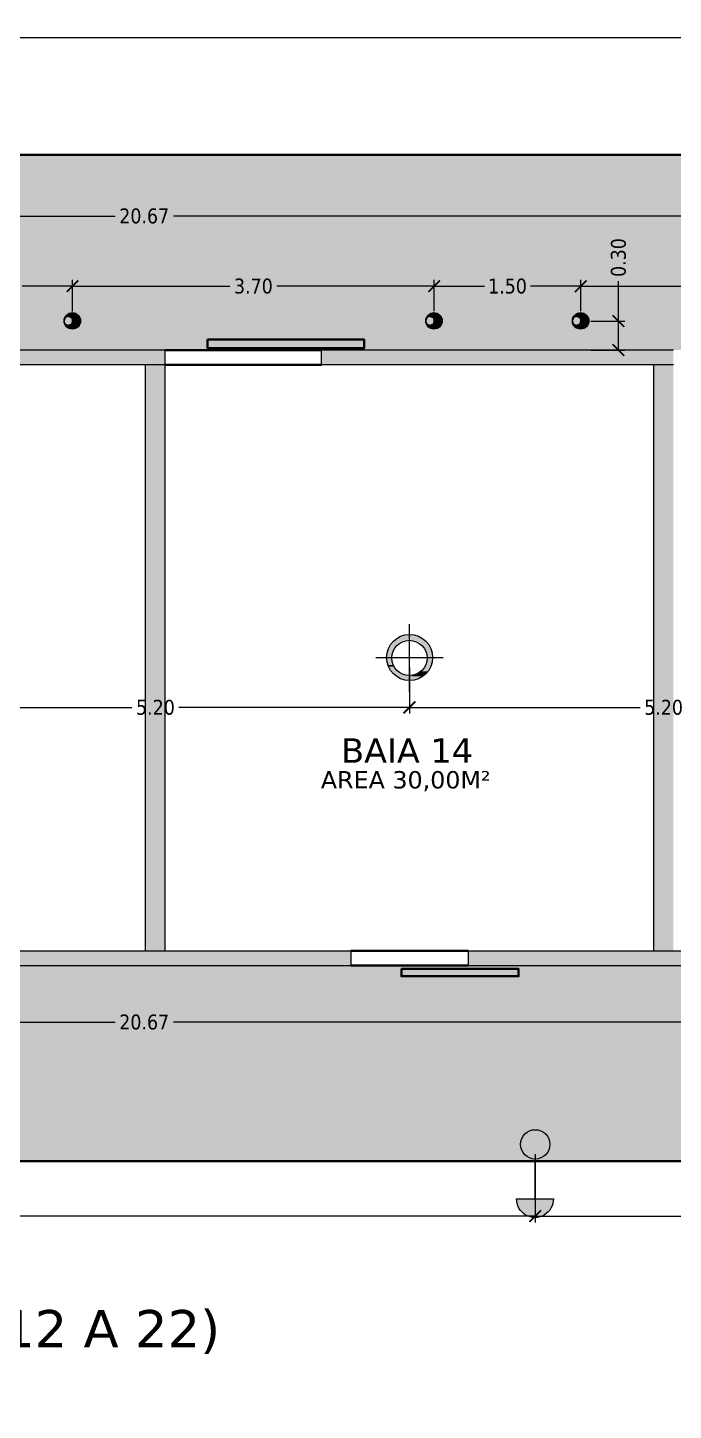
# Model space of a CAD drawing. Header units: millimetres. Extents: x 2543 to 3089, y 1295 to 1485.
# Drawn here: x 3000.41 to 3007.01, y 1409.24 to 1423.39 of the extents above; entities that cross this region are included whole.
import ezdxf

# ---------------------------------------------------------------- set-up
doc = ezdxf.new("R2010")
doc.units = ezdxf.units.MM
doc.layers.get('Defpoints').update_dxf_attribs({"lineweight": 0})
for name, color, linetype, lineweight in [('AF-Indicação coluna', 5, 'Continuous', 20), ('ARQ. Linha Grossa', 5, 'Continuous', 40), ('ARQ. Texto', 7, 'Continuous', 0)]:
    doc.layers.add(name, color=color, linetype=linetype, lineweight=lineweight)
doc.layers.add('ARQ. Hachura', color=7, linetype='Continuous', lineweight=0, true_color=0x9e9e9e)
doc.layers.add('PDF_IM- LUMINOTÉCNICO', color=7, linetype='Continuous', true_color=0xa500a5)
doc.styles.add('NICAZA', font='verdana.ttf', dxfattribs={"width": 0.85})
doc.styles.get("Standard").update_dxf_attribs({"font": 'arial.ttf'})
doc.dimstyles.new('esc-100', dxfattribs={"dimscale": 0.85, "dimtxt": 0.18, "dimasz": 0.14, "dimexe": 0.075, "dimexo": 0.12, "dimgap": 0.06, "dimtad": 0, "dimzin": 0, "dimdsep": 46, "dimtxsty": 'NICAZA', "dimblk": 'ARCHTICK', "dimcen": 0.09, "dimclrd": 7, "dimclre": 7, "dimclrt": 7, "dimadec": 1, "dimazin": 0, "dimtfac": 1, "dimtofl": 0, "dimtmove": 0, "dimatfit": 3, "dimfxl": 1, "dimtolj": 1, "dimtzin": 0, "dimarcsym": 0})

# ---------------------------------------------------------------- blocks, each defined once
blk = doc.blocks.new('_ArchTick')
at = {"color": 0, "linetype": 'ByBlock', "const_width": 0.15}
blk.add_lwpolyline([(-0.5, -0.5), (0.5, 0.5)], dxfattribs=at)
blk = doc.blocks.new('*D171')
at = {"layer": 'AF-Indicação coluna', "color": 7, "lineweight": -2, "transparency": 16777216}
for p, q in [((2991.262, 1420.19), (2991.262, 1421.524)), ((3011.935, 1420.627), (3011.935, 1421.524)), ((2991.262, 1421.46), (3001.3, 1421.46)), ((3011.935, 1421.46), (3001.897, 1421.46))]:
    blk.add_line(p, q, dxfattribs=at)
at = {"layer": 'Defpoints', "color": 0, "transparency": 16777216}
for p in [(2991.262, 1421.46), (3011.935, 1420.525), (2991.262, 1420.088)]:
    blk.add_point(p, dxfattribs=at)
at = {"layer": 'AF-Indicação coluna', "color": 7, "lineweight": -2, "transparency": 16777216, "xscale": 0.119, "yscale": 0.119, "zscale": 0.119, "rotation": 180}
blk.add_blockref('_ArchTick', (2991.262, 1421.46), dxfattribs=at)
at = {"layer": 'AF-Indicação coluna', "color": 7, "lineweight": -2, "transparency": 16777216, "xscale": 0.119, "yscale": 0.119, "zscale": 0.119}
blk.add_blockref('_ArchTick', (3011.935, 1421.46), dxfattribs=at)
at = {"layer": 'AF-Indicação coluna', "color": 7, "transparency": 16777216, "insert": (3001.598, 1421.46), "char_height": 0.153, "attachment_point": 5, "style": 'NICAZA'}
blk.add_mtext('\\A1;20.67', dxfattribs=at)
blk = doc.blocks.new('luminaria psio')
at = {"layer": 'PDF_IM- LUMINOTÉCNICO', "transparency": 33554559}
blk.add_hatch(color=256, dxfattribs=at).paths.add_polyline_path([(0.111, 0.515), (-0.102, 0.515), (-0.135, 0.499), (-0.167, 0.499), (-0.298, 0.434), (-0.429, 0.303), (-0.445, 0.27), (-0.445, 0.254), (-0.462, 0.254), (-0.462, 0.221), (-0.478, 0.205), (-0.478, 0.172), (-0.495, 0.172), (-0.495, 0.123), (-0.511, 0.106), (-0.511, 0.074), (-0.495, 0.106), (-0.478, 0.123), (-0.478, 0.156), (-0.462, 0.172), (-0.445, 0.172), (-0.445, 0.188), (-0.429, 0.205), (-0.413, 0.205), (-0.38, 0.237), (-0.364, 0.237), (-0.364, 0.254), (-0.331, 0.254), (-0.315, 0.27), (-0.184, 0.27), (-0.167, 0.254), (-0.135, 0.254), (-0.135, 0.237), (-0.118, 0.237), (-0.086, 0.221), (-0.086, 0.205), (-0.069, 0.205), (-0.02, 0.156), (-0.02, 0.139), (-0.004, 0.123), (-0.004, 0.106), (0.013, 0.074), (0.013, -0.074), (-0.004, -0.09), (-0.004, -0.123), (-0.036, -0.155), (-0.036, -0.172), (-0.069, -0.204), (-0.086, -0.204), (-0.086, -0.221), (-0.118, -0.221), (-0.135, -0.237), (-0.167, -0.253), (-0.184, -0.253), (-0.216, -0.27), (-0.282, -0.27), (-0.315, -0.253), (-0.331, -0.253), (-0.364, -0.237), (-0.38, -0.221), (-0.396, -0.221), (-0.413, -0.204), (-0.429, -0.204), (-0.445, -0.188), (-0.445, -0.172), (-0.478, -0.139), (-0.478, -0.123), (-0.495, -0.106), (-0.495, -0.09), (-0.511, -0.074), (-0.511, -0.106), (-0.495, -0.123), (-0.495, -0.155), (-0.478, -0.172), (-0.478, -0.204), (-0.462, -0.221), (-0.462, -0.237), (-0.445, -0.253), (-0.445, -0.27), (-0.429, -0.303), (-0.396, -0.319), (-0.38, -0.352), (-0.347, -0.368), (-0.331, -0.401), (-0.135, -0.499), (-0.102, -0.499), (-0.069, -0.515), (0.078, -0.515), (0.111, -0.499), (0.144, -0.499), (0.307, -0.417), (0.356, -0.368), (0.389, -0.352), (0.405, -0.319), (0.422, -0.303), (0.438, -0.27), (0.454, -0.27), (0.454, -0.237), (0.471, -0.237), (0.471, -0.204), (0.487, -0.204), (0.487, -0.155), (0.503, -0.139), (0.503, -0.09), (0.52, -0.074), (0.52, 0.074), (0.503, 0.106), (0.503, 0.156), (0.487, 0.172), (0.487, 0.205), (0.471, 0.205), (0.471, 0.237), (0.454, 0.254), (0.454, 0.27), (0.438, 0.27), (0.405, 0.335), (0.356, 0.385), (0.323, 0.401), (0.307, 0.434), (0.176, 0.499), (0.144, 0.499)])
at = {"layer": 'PDF_IM- LUMINOTÉCNICO', "lineweight": 18}
blk.add_lwpolyline([(0.013, 0.008), (0.013, 0.057), (-0.004, 0.106), (-0.02, 0.156), (-0.053, 0.188), (-0.086, 0.221), (-0.135, 0.254), (-0.184, 0.27), (-0.233, 0.27), (-0.282, 0.27), (-0.331, 0.254), (-0.38, 0.237), (-0.429, 0.205), (-0.462, 0.172), (-0.478, 0.123), (-0.511, 0.074), (-0.511, 0.025), (-0.511, -0.024), (-0.511, -0.074), (-0.478, -0.123), (-0.462, -0.155), (-0.429, -0.204), (-0.38, -0.221), (-0.331, -0.253), (-0.282, -0.27), (-0.233, -0.27), (-0.184, -0.253), (-0.135, -0.237), (-0.086, -0.221), (-0.053, -0.188), (-0.02, -0.139), (-0.004, -0.09), (0.013, -0.041)], close=True, dxfattribs=at)
at = {"layer": 'PDF_IM- LUMINOTÉCNICO', "lineweight": 0}
for points in [[(-0.511, 0.074), (-0.511, 0.074), (-0.511, 0.074)], [(-0.511, 0.074), (-0.511, 0.074), (-0.511, 0.074)], [(0.454, 0.27), (-0.233, 0.27), (0.454, 0.27)], [(0.454, 0.27), (-0.216, 0.27), (0.454, 0.27)], [(0.454, 0.254), (-0.167, 0.254), (0.454, 0.254)], [(0.471, 0.237), (-0.135, 0.237), (0.471, 0.237)], [(-0.511, -0.024), (-0.511, -0.024), (-0.511, -0.024)], [(-0.511, -0.024), (-0.511, -0.024), (-0.511, -0.024)], [(-0.511, -0.074), (-0.511, -0.074), (-0.511, -0.074)], [(-0.511, -0.074), (-0.511, -0.074), (-0.511, -0.074)], [(-0.495, -0.09), (-0.511, -0.074), (-0.495, -0.09)], [(0.454, -0.27), (-0.216, -0.27), (0.454, -0.27)], [(0.454, -0.253), (-0.167, -0.253), (0.454, -0.253)], [(0.471, -0.221), (-0.086, -0.221), (0.471, -0.221)], [(0.52, -0.024), (0.013, -0.024), (0.52, -0.024)]]:
    blk.add_lwpolyline(points, dxfattribs=at)
at = {"layer": 'PDF_IM- LUMINOTÉCNICO', "lineweight": 18}
blk.add_circle((0, 0), 0.52, dxfattribs=at)
blk = doc.blocks.new('*D167')
at = {"color": 7, "lineweight": -2, "transparency": 16777216}
for p, q in [((2999.365, 1420.486), (2999.365, 1420.806)), ((3000.865, 1420.482), (3000.865, 1420.806)), ((2999.365, 1420.742), (2999.879, 1420.742)), ((3000.865, 1420.742), (3000.351, 1420.742))]:
    blk.add_line(p, q, dxfattribs=at)
at = {"layer": 'Defpoints', "color": 0, "transparency": 16777216}
for p in [(3000.865, 1420.742), (2999.365, 1420.384), (3000.865, 1420.38)]:
    blk.add_point(p, dxfattribs=at)
at = {"color": 7, "lineweight": -2, "transparency": 16777216, "xscale": 0.119, "yscale": 0.119, "zscale": 0.119, "rotation": 180}
blk.add_blockref('_ArchTick', (2999.365, 1420.742), dxfattribs=at)
at = {"color": 7, "lineweight": -2, "transparency": 16777216, "xscale": 0.119, "yscale": 0.119, "zscale": 0.119}
blk.add_blockref('_ArchTick', (3000.865, 1420.742), dxfattribs=at)
at = {"color": 7, "transparency": 16777216, "insert": (3000.115, 1420.742), "char_height": 0.153, "attachment_point": 5, "style": 'NICAZA'}
blk.add_mtext('\\A1;1.50', dxfattribs=at)
blk = doc.blocks.new('*D168')
at = {"color": 7, "lineweight": -2, "transparency": 16777216}
for p, q in [((3000.865, 1420.49), (3000.865, 1420.806)), ((3004.565, 1420.485), (3004.565, 1420.806)), ((3000.865, 1420.742), (3002.474, 1420.742)), ((3004.565, 1420.742), (3002.956, 1420.742))]:
    blk.add_line(p, q, dxfattribs=at)
at = {"layer": 'Defpoints', "color": 0, "transparency": 16777216}
for p in [(3004.565, 1420.742), (3000.865, 1420.388), (3004.565, 1420.383)]:
    blk.add_point(p, dxfattribs=at)
at = {"color": 7, "lineweight": -2, "transparency": 16777216, "xscale": 0.119, "yscale": 0.119, "zscale": 0.119, "rotation": 180}
blk.add_blockref('_ArchTick', (3000.865, 1420.742), dxfattribs=at)
at = {"color": 7, "lineweight": -2, "transparency": 16777216, "xscale": 0.119, "yscale": 0.119, "zscale": 0.119}
blk.add_blockref('_ArchTick', (3004.565, 1420.742), dxfattribs=at)
at = {"color": 7, "transparency": 16777216, "insert": (3002.715, 1420.742), "char_height": 0.153, "attachment_point": 5, "style": 'NICAZA'}
blk.add_mtext('\\A1;3.70', dxfattribs=at)
blk = doc.blocks.new('*D148')
at = {"color": 7, "lineweight": -2, "transparency": 16777216}
for p, q in [((3004.565, 1420.494), (3004.565, 1420.806)), ((3006.065, 1420.49), (3006.065, 1420.806)), ((3004.565, 1420.742), (3005.079, 1420.742)), ((3006.065, 1420.742), (3005.551, 1420.742))]:
    blk.add_line(p, q, dxfattribs=at)
at = {"layer": 'Defpoints', "color": 0, "transparency": 16777216}
for p in [(3006.065, 1420.742), (3004.565, 1420.392), (3006.065, 1420.388)]:
    blk.add_point(p, dxfattribs=at)
at = {"color": 7, "lineweight": -2, "transparency": 16777216, "xscale": 0.119, "yscale": 0.119, "zscale": 0.119, "rotation": 180}
blk.add_blockref('_ArchTick', (3004.565, 1420.742), dxfattribs=at)
at = {"color": 7, "lineweight": -2, "transparency": 16777216, "xscale": 0.119, "yscale": 0.119, "zscale": 0.119}
blk.add_blockref('_ArchTick', (3006.065, 1420.742), dxfattribs=at)
at = {"color": 7, "transparency": 16777216, "insert": (3005.315, 1420.742), "char_height": 0.153, "attachment_point": 5, "style": 'NICAZA'}
blk.add_mtext('\\A1;1.50', dxfattribs=at)
blk = doc.blocks.new('*D149')
at = {"color": 7, "lineweight": -2, "transparency": 16777216}
for p, q in [((3006.065, 1420.486), (3006.065, 1420.806)), ((3009.763, 1420.489), (3009.763, 1420.806)), ((3006.065, 1420.742), (3007.673, 1420.742)), ((3009.763, 1420.742), (3008.155, 1420.742))]:
    blk.add_line(p, q, dxfattribs=at)
at = {"layer": 'Defpoints', "color": 0, "transparency": 16777216}
for p in [(3009.763, 1420.742), (3006.065, 1420.384), (3009.763, 1420.387)]:
    blk.add_point(p, dxfattribs=at)
at = {"color": 7, "lineweight": -2, "transparency": 16777216, "xscale": 0.119, "yscale": 0.119, "zscale": 0.119, "rotation": 180}
blk.add_blockref('_ArchTick', (3006.065, 1420.742), dxfattribs=at)
at = {"color": 7, "lineweight": -2, "transparency": 16777216, "xscale": 0.119, "yscale": 0.119, "zscale": 0.119}
blk.add_blockref('_ArchTick', (3009.763, 1420.742), dxfattribs=at)
at = {"color": 7, "transparency": 16777216, "insert": (3007.914, 1420.742), "char_height": 0.153, "attachment_point": 5, "style": 'NICAZA'}
blk.add_mtext('\\A1;3.70', dxfattribs=at)
blk = doc.blocks.new('*D139')
at = {"color": 7, "lineweight": -2, "transparency": 16777216}
for p, q in [((3006.45, 1420.384), (3006.45, 1420.793)), ((3006.167, 1420.384), (3006.514, 1420.384)), ((3006.45, 1420.088), (3006.45, 1420.384)), ((3006.166, 1420.088), (3006.514, 1420.088))]:
    blk.add_line(p, q, dxfattribs=at)
at = {"layer": 'Defpoints', "color": 0, "transparency": 16777216}
for p in [(3006.065, 1420.384), (3006.064, 1420.088), (3006.45, 1420.088)]:
    blk.add_point(p, dxfattribs=at)
at = {"color": 7, "lineweight": -2, "transparency": 16777216, "xscale": 0.119, "yscale": 0.119, "zscale": 0.119}
for p, rotation in [((3006.45, 1420.384), 90), ((3006.45, 1420.088), 270)]:
    blk.add_blockref('_ArchTick', p, dxfattribs=dict(at, rotation=rotation))
at = {"color": 7, "transparency": 16777216, "insert": (3006.45, 1421.035), "char_height": 0.153, "attachment_point": 5, "rotation": 90, "style": 'NICAZA'}
blk.add_mtext('\\A1;0.30', dxfattribs=at)
blk = doc.blocks.new('*D143')
at = {"layer": 'AF-Indicação coluna', "color": 7, "lineweight": -2, "transparency": 16777216}
for p, q in [((2991.262, 1413.686), (2991.262, 1413.146)), ((2991.262, 1413.21), (3001.3, 1413.21)), ((3011.935, 1413.21), (3001.897, 1413.21)), ((3011.935, 1413.249), (3011.935, 1413.146))]:
    blk.add_line(p, q, dxfattribs=at)
at = {"layer": 'Defpoints', "color": 0, "transparency": 16777216}
for p in [(2991.262, 1413.788), (3011.935, 1413.351), (2991.262, 1413.21)]:
    blk.add_point(p, dxfattribs=at)
at = {"layer": 'AF-Indicação coluna', "color": 7, "lineweight": -2, "transparency": 16777216, "xscale": 0.119, "yscale": 0.119, "zscale": 0.119, "rotation": 180}
blk.add_blockref('_ArchTick', (2991.262, 1413.21), dxfattribs=at)
at = {"layer": 'AF-Indicação coluna', "color": 7, "lineweight": -2, "transparency": 16777216, "xscale": 0.119, "yscale": 0.119, "zscale": 0.119}
blk.add_blockref('_ArchTick', (3011.935, 1413.21), dxfattribs=at)
at = {"layer": 'AF-Indicação coluna', "color": 7, "transparency": 16777216, "insert": (3001.598, 1413.21), "char_height": 0.153, "attachment_point": 5, "style": 'NICAZA'}
blk.add_mtext('\\A1;20.67', dxfattribs=at)
blk = doc.blocks.new('*D130')
at = {"color": 7, "lineweight": -2, "transparency": 16777216}
for p, q in [((2991.262, 1422.19), (2991.262, 1423.351)), ((3048.612, 1422.19), (3048.612, 1423.351)), ((2991.262, 1423.288), (3019.64, 1423.288)), ((3048.612, 1423.288), (3020.233, 1423.288))]:
    blk.add_line(p, q, dxfattribs=at)
at = {"layer": 'Defpoints', "color": 0, "transparency": 16777216}
for p in [(3048.612, 1423.288), (2991.262, 1422.088), (3048.612, 1422.088)]:
    blk.add_point(p, dxfattribs=at)
at = {"color": 7, "lineweight": -2, "transparency": 16777216, "xscale": 0.119, "yscale": 0.119, "zscale": 0.119, "rotation": 180}
blk.add_blockref('_ArchTick', (2991.262, 1423.288), dxfattribs=at)
at = {"color": 7, "lineweight": -2, "transparency": 16777216, "xscale": 0.119, "yscale": 0.119, "zscale": 0.119}
blk.add_blockref('_ArchTick', (3048.612, 1423.288), dxfattribs=at)
at = {"color": 7, "transparency": 16777216, "insert": (3019.937, 1423.288), "char_height": 0.153, "attachment_point": 5, "style": 'NICAZA'}
blk.add_mtext('\\A1;57.35', dxfattribs=at)
blk = doc.blocks.new('PONTOLUZTETO')
at = {"layer": 'PDF_IM- LUMINOTÉCNICO', "transparency": 33554559}
h = blk.add_hatch(color=256, dxfattribs=at)
h.paths.add_polyline_path([(0.262, -0.393), (0.278, -0.36), (0.294, -0.36), (0.294, -0.344), (0.311, -0.344), (0.393, -0.262), (0.393, -0.245), (0.409, -0.229), (0.409, -0.213), (0.425, -0.196), (0.442, -0.164), (0.442, -0.131), (0.458, -0.131), (0.458, -0.049), (0.474, -0.033), (0.474, 0.033), (0.458, 0.065), (0.458, 0.131), (0.442, 0.147), (0.442, 0.18), (0.425, 0.196), (0.409, 0.229), (0.409, 0.245), (0.376, 0.278), (0.376, 0.294), (0.344, 0.327), (0.327, 0.327), (0.327, 0.344), (0.311, 0.36), (0.294, 0.36), (0.294, 0.376), (0.278, 0.376), (0.262, 0.393), (0.131, 0.458), (0.098, 0.458), (0.065, 0.474), (-0.065, 0.474), (-0.098, 0.458), (-0.131, 0.458), (-0.229, 0.409), (-0.245, 0.393), (-0.278, 0.376), (-0.294, 0.376), (-0.294, 0.36), (-0.311, 0.36), (-0.311, 0.344), (-0.327, 0.344), (-0.327, 0.327), (-0.344, 0.327), (-0.344, 0.311), (-0.36, 0.311), (-0.376, 0.294), (-0.376, 0.262), (-0.393, 0.262), (-0.393, 0.245), (-0.409, 0.229), (-0.425, 0.196), (-0.425, 0.18), (-0.442, 0.164), (-0.442, 0.115), (-0.458, 0.098), (-0.458, -0.098), (-0.442, -0.115), (-0.442, -0.164), (-0.425, -0.164), (-0.425, -0.196), (-0.393, -0.229), (-0.393, -0.245), (-0.376, -0.262), (-0.376, -0.278), (-0.36, -0.294), (-0.344, -0.294), (-0.344, -0.311), (-0.327, -0.327), (-0.311, -0.327), (-0.311, -0.344), (-0.294, -0.344), (-0.294, -0.36), (-0.278, -0.36), (-0.229, -0.409), (-0.196, -0.425), (-0.164, -0.425), (-0.098, -0.458), (0.098, -0.458), (0.164, -0.425), (0.196, -0.425)])
h.paths.add_polyline_path([(-0.049, -0.36), (-0.065, -0.344), (-0.098, -0.344), (-0.131, -0.327), (-0.147, -0.327), (-0.18, -0.311), (-0.196, -0.294), (-0.213, -0.294), (-0.278, -0.229), (-0.278, -0.213), (-0.294, -0.213), (-0.311, -0.196), (-0.327, -0.164), (-0.327, -0.131), (-0.344, -0.131), (-0.344, -0.082), (-0.36, -0.065), (-0.36, 0.065), (-0.344, 0.098), (-0.344, 0.131), (-0.327, 0.147), (-0.327, 0.18), (-0.311, 0.196), (-0.294, 0.229), (-0.278, 0.229), (-0.278, 0.245), (-0.262, 0.262), (-0.245, 0.262), (-0.229, 0.278), (-0.229, 0.294), (-0.213, 0.311), (-0.196, 0.311), (-0.18, 0.327), (-0.147, 0.327), (-0.147, 0.344), (-0.131, 0.344), (-0.098, 0.36), (-0.049, 0.36), (-0.016, 0.376), (0.016, 0.376), (0.049, 0.36), (0.098, 0.36), (0.131, 0.344), (0.164, 0.344), (0.164, 0.327), (0.18, 0.327), (0.196, 0.311), (0.213, 0.311), (0.229, 0.294), (0.229, 0.278), (0.262, 0.262), (0.294, 0.229), (0.311, 0.196), (0.327, 0.18), (0.327, 0.164), (0.344, 0.147), (0.344, 0.115), (0.36, 0.098), (0.36, -0.098), (0.344, -0.115), (0.344, -0.131), (0.311, -0.196), (0.262, -0.245), (0.262, -0.262), (0.229, -0.278), (0.213, -0.294), (0.196, -0.294), (0.164, -0.327), (0.131, -0.327), (0.098, -0.344), (0.082, -0.344), (0.049, -0.36)], flags=0)
at = {"layer": 'PDF_IM- LUMINOTÉCNICO', "lineweight": 18}
for points in [[(0, -0.687), (0, 0.687)], [(0.687, 0), (-0.687, 0)]]:
    blk.add_lwpolyline(points, dxfattribs=at)
at = {"layer": 'PDF_IM- LUMINOTÉCNICO', "lineweight": 0}
for points in [[(-0.327, -0.164), (-0.442, -0.164), (-0.327, -0.164)], [(0.294, -0.36), (0.049, -0.36), (0.294, -0.36)], [(0.327, -0.327), (0.164, -0.327), (0.327, -0.327)], [(0.36, -0.294), (0.213, -0.294), (0.36, -0.294)]]:
    blk.add_lwpolyline(points, dxfattribs=at)
at = {"layer": 'PDF_IM- LUMINOTÉCNICO', "lineweight": 18}
for centre, radius in [((0.003, 0.008), 0.471), ((-0.001, -0.002), 0.361)]:
    blk.add_circle(centre, radius, dxfattribs=at)
blk = doc.blocks.new('*D128')
at = {"color": 7, "lineweight": -2, "transparency": 16777216}
for p, q in [((2999.113, 1416.84), (2999.113, 1416.367)), ((3004.313, 1416.84), (3004.313, 1416.367)), ((2999.113, 1416.431), (3001.473, 1416.431)), ((3004.313, 1416.431), (3001.953, 1416.431))]:
    blk.add_line(p, q, dxfattribs=at)
at = {"layer": 'Defpoints', "color": 0, "transparency": 16777216}
for p in [(2999.113, 1416.942), (3004.313, 1416.942), (3004.313, 1416.431)]:
    blk.add_point(p, dxfattribs=at)
at = {"color": 7, "lineweight": -2, "transparency": 16777216, "xscale": 0.119, "yscale": 0.119, "zscale": 0.119, "rotation": 180}
blk.add_blockref('_ArchTick', (2999.113, 1416.431), dxfattribs=at)
at = {"color": 7, "lineweight": -2, "transparency": 16777216, "xscale": 0.119, "yscale": 0.119, "zscale": 0.119}
blk.add_blockref('_ArchTick', (3004.313, 1416.431), dxfattribs=at)
at = {"color": 7, "transparency": 16777216, "insert": (3001.713, 1416.431), "char_height": 0.153, "attachment_point": 5, "style": 'NICAZA'}
blk.add_mtext('\\A1;5.20', dxfattribs=at)
blk = doc.blocks.new('*D129')
at = {"color": 7, "lineweight": -2, "transparency": 16777216}
for p, q in [((3004.311, 1416.835), (3004.311, 1416.367)), ((3009.513, 1416.84), (3009.513, 1416.367)), ((3004.311, 1416.431), (3006.672, 1416.431)), ((3009.513, 1416.431), (3007.152, 1416.431))]:
    blk.add_line(p, q, dxfattribs=at)
at = {"layer": 'Defpoints', "color": 0, "transparency": 16777216}
for p in [(3004.311, 1416.937), (3009.513, 1416.942), (3009.513, 1416.431)]:
    blk.add_point(p, dxfattribs=at)
at = {"color": 7, "lineweight": -2, "transparency": 16777216, "xscale": 0.119, "yscale": 0.119, "zscale": 0.119, "rotation": 180}
blk.add_blockref('_ArchTick', (3004.311, 1416.431), dxfattribs=at)
at = {"color": 7, "lineweight": -2, "transparency": 16777216, "xscale": 0.119, "yscale": 0.119, "zscale": 0.119}
blk.add_blockref('_ArchTick', (3009.513, 1416.431), dxfattribs=at)
at = {"color": 7, "transparency": 16777216, "insert": (3006.912, 1416.431), "char_height": 0.153, "attachment_point": 5, "style": 'NICAZA'}
blk.add_mtext('\\A1;5.20', dxfattribs=at)
blk = doc.blocks.new('*D253')
at = {"color": 7, "lineweight": -2, "transparency": 16777216}
for p, q in [((2991.416, 1411.857), (2991.416, 1411.16)), ((3005.599, 1411.857), (3005.599, 1411.16)), ((2991.416, 1411.224), (2998.214, 1411.224)), ((3005.599, 1411.224), (2998.801, 1411.224))]:
    blk.add_line(p, q, dxfattribs=at)
at = {"layer": 'Defpoints', "color": 0, "transparency": 16777216}
for p in [(2991.416, 1411.959), (3005.599, 1411.959), (3005.599, 1411.224)]:
    blk.add_point(p, dxfattribs=at)
at = {"color": 7, "lineweight": -2, "transparency": 16777216, "xscale": 0.119, "yscale": 0.119, "zscale": 0.119, "rotation": 180}
blk.add_blockref('_ArchTick', (2991.416, 1411.224), dxfattribs=at)
at = {"color": 7, "lineweight": -2, "transparency": 16777216, "xscale": 0.119, "yscale": 0.119, "zscale": 0.119}
blk.add_blockref('_ArchTick', (3005.599, 1411.224), dxfattribs=at)
at = {"color": 7, "transparency": 16777216, "insert": (2998.508, 1411.224), "char_height": 0.153, "attachment_point": 5, "style": 'NICAZA'}
blk.add_mtext('\\A1;14.18', dxfattribs=at)
blk = doc.blocks.new('*D254')
at = {"color": 7, "lineweight": -2, "transparency": 16777216}
for p, q in [((3005.599, 1411.857), (3005.599, 1411.16)), ((3019.937, 1411.857), (3019.937, 1411.16)), ((3005.599, 1411.224), (3012.473, 1411.224)), ((3019.937, 1411.224), (3013.062, 1411.224))]:
    blk.add_line(p, q, dxfattribs=at)
at = {"layer": 'Defpoints', "color": 0, "transparency": 16777216}
for p in [(3005.599, 1411.959), (3019.937, 1411.959), (3019.937, 1411.224)]:
    blk.add_point(p, dxfattribs=at)
at = {"color": 7, "lineweight": -2, "transparency": 16777216, "xscale": 0.119, "yscale": 0.119, "zscale": 0.119, "rotation": 180}
blk.add_blockref('_ArchTick', (3005.599, 1411.224), dxfattribs=at)
at = {"color": 7, "lineweight": -2, "transparency": 16777216, "xscale": 0.119, "yscale": 0.119, "zscale": 0.119}
blk.add_blockref('_ArchTick', (3019.937, 1411.224), dxfattribs=at)
at = {"color": 7, "transparency": 16777216, "insert": (3012.768, 1411.224), "char_height": 0.153, "attachment_point": 5, "style": 'NICAZA'}
blk.add_mtext('\\A1;14.34', dxfattribs=at)
blk = doc.blocks.new('arandela')
at = {"layer": 'PDF_IM- LUMINOTÉCNICO', "transparency": 33554559}
blk.add_hatch(color=256, dxfattribs=at).paths.add_polyline_path([(1.211, 0.507), (1.096, 0.507), (1.096, -0.524), (1.178, -0.524), (1.211, -0.507), (1.243, -0.507), (1.407, -0.425), (1.456, -0.376), (1.489, -0.36), (1.505, -0.327), (1.521, -0.311), (1.538, -0.278), (1.571, -0.245), (1.571, -0.213), (1.603, -0.147), (1.603, -0.115), (1.62, -0.082), (1.62, 0.065), (1.603, 0.098), (1.603, 0.131), (1.571, 0.196), (1.571, 0.229), (1.538, 0.262), (1.505, 0.327), (1.456, 0.376), (1.423, 0.393), (1.407, 0.425), (1.276, 0.491), (1.243, 0.491)])
at = {"layer": 'PDF_IM- LUMINOTÉCNICO', "lineweight": 18}
blk.add_lwpolyline([(1.096, -0.524), (1.096, 0.507, -1.019027)], format="xyb", close=True, dxfattribs=at)
blk.add_lwpolyline([(1.096, 0), (0, 0)], dxfattribs=at)

msp = doc.modelspace()

# ---------------------------------------------------------------- hatches: boundary and pattern name
at = {"layer": 'ARQ. Hachura', "transparency": 33554587}
h = msp.add_hatch(color=9, dxfattribs=at)
h.dxf.hatch_style = 1
h.paths.add_polyline_path([(3048.612, 1422.088), (2991.262, 1422.088), (2991.262, 1420.088), (3048.612, 1420.088)])
at = {"layer": 'ARQ. Hachura', "true_color": 0x636466, "transparency": 33554630}
h = msp.add_hatch(color=251, dxfattribs=at)
h.dxf.hatch_style = 1
h.paths.add_polyline_path([(2996.612, 1420.088), (2993.012, 1420.088), (2993.012, 1419.938), (2996.612, 1419.938)])
h.paths.add_polyline_path([(2991.412, 1419.938), (2991.412, 1420.088), (2991.262, 1420.088), (2991.268, 1414.055, -1), (2991.4, 1414.055)], flags=17)
h.paths.add_polyline_path([(3001.812, 1420.088), (2998.212, 1420.088), (2998.212, 1419.938), (3001.812, 1419.938)])
h.paths.add_polyline_path([(2991.4, 1414.055), (2991.412, 1419.938), (2991.412, 1413.788), (2991.262, 1413.788), (2991.262, 1420.088), (2991.268, 1414.055, -1.001048)])
h.paths.add_polyline_path([(3007.012, 1420.088), (3003.412, 1420.088), (3003.412, 1419.938), (3007.012, 1419.938)])
h.paths.add_polyline_path([(3012.212, 1420.088), (3008.612, 1420.088), (3008.612, 1419.938), (3012.212, 1419.938)])
h.paths.add_polyline_path([(3017.412, 1420.088), (3013.812, 1420.088), (3013.812, 1419.938), (3017.412, 1419.938)])
h.paths.add_polyline_path([(3022.612, 1420.088), (3019.012, 1420.088), (3019.012, 1419.938), (3022.612, 1419.938)])
h.paths.add_polyline_path([(3027.812, 1420.088), (3024.212, 1420.088), (3024.212, 1419.938), (3027.812, 1419.938)])
h.paths.add_polyline_path([(3033.012, 1420.088), (3029.412, 1420.088), (3029.412, 1419.938), (3033.012, 1419.938)])
h.paths.add_polyline_path([(3038.212, 1420.088), (3034.612, 1420.088), (3034.612, 1419.938), (3038.212, 1419.938)])
h.paths.add_polyline_path([(3043.412, 1420.088), (3039.812, 1420.088), (3039.812, 1419.938), (3043.412, 1419.938)])
h.paths.add_polyline_path([(3048.612, 1420.088), (3045.012, 1420.088), (3045.012, 1419.938), (3048.612, 1419.938)])
at = {"layer": 'ARQ. Hachura', "true_color": 0x636466, "transparency": 33554521}
h = msp.add_hatch(color=251, dxfattribs=at)
h.dxf.hatch_style = 1
h.paths.add_polyline_path([(2998.512, 1413.938), (2996.562, 1413.938), (2994.512, 1413.938), (2994.512, 1413.788), (2998.512, 1413.788)])
h.paths.add_polyline_path([(2996.612, 1419.938), (2996.412, 1419.938), (2996.412, 1413.938), (2996.562, 1413.938), (2996.612, 1413.938)])
h.paths.add_polyline_path([(2993.312, 1413.938), (2991.412, 1413.938), (2991.412, 1413.788), (2993.312, 1413.788)])
h.paths.add_polyline_path([(3003.712, 1413.938), (3001.712, 1413.938), (2999.712, 1413.938), (2999.712, 1413.788), (3003.712, 1413.788)])
h.paths.add_polyline_path([(3001.812, 1419.938), (3001.612, 1419.938), (3001.612, 1413.938), (3001.712, 1413.938), (3001.812, 1413.938)])
h.paths.add_polyline_path([(3008.912, 1413.938), (3006.862, 1413.938), (3004.912, 1413.938), (3004.912, 1413.788), (3008.912, 1413.788)])
h.paths.add_polyline_path([(3007.012, 1419.938), (3006.812, 1419.938), (3006.812, 1413.938), (3006.862, 1413.938), (3007.012, 1413.938)])
h.paths.add_polyline_path([(3012.212, 1419.938), (3012.012, 1419.938), (3012.012, 1413.938), (3012.212, 1413.938)])
h.paths.add_polyline_path([(3014.112, 1413.938), (3012.212, 1413.938), (3012.012, 1413.938), (3010.112, 1413.938), (3010.112, 1413.788), (3014.112, 1413.788)])
h.paths.add_polyline_path([(3017.412, 1419.938), (3017.212, 1419.938), (3017.212, 1413.938), (3015.312, 1413.938), (3015.312, 1413.788), (3019.312, 1413.788), (3019.312, 1413.938), (3017.412, 1413.938)])
h.paths.add_polyline_path([(3022.612, 1419.938), (3022.412, 1419.938), (3022.412, 1413.938), (3020.512, 1413.938), (3020.512, 1413.788), (3024.512, 1413.788), (3024.512, 1413.938), (3022.612, 1413.938)])
h.paths.add_polyline_path([(3027.812, 1419.938), (3027.612, 1419.938), (3027.612, 1413.938), (3025.712, 1413.938), (3025.712, 1413.788), (3029.712, 1413.788), (3029.712, 1413.938), (3027.812, 1413.938)])
h.paths.add_polyline_path([(3033.012, 1419.938), (3032.812, 1419.938), (3032.812, 1413.938), (3030.912, 1413.938), (3030.912, 1413.788), (3034.912, 1413.788), (3034.912, 1413.938), (3033.012, 1413.938)])
h.paths.add_polyline_path([(3038.212, 1419.938), (3038.012, 1419.938), (3038.012, 1413.938), (3036.112, 1413.938), (3036.112, 1413.788), (3040.112, 1413.788), (3040.112, 1413.938), (3038.212, 1413.938)])
h.paths.add_polyline_path([(3043.412, 1419.938), (3043.212, 1419.938), (3043.212, 1413.938), (3043.412, 1413.938)])
h.paths.add_polyline_path([(3045.312, 1413.938), (3043.412, 1413.938), (3043.212, 1413.938), (3041.312, 1413.938), (3041.312, 1413.788), (3045.312, 1413.788)])
at = {"layer": 'ARQ. Hachura', "transparency": 33554587}
h = msp.add_hatch(color=9, dxfattribs=at)
h.dxf.hatch_style = 1
h.paths.add_polyline_path([(3048.612, 1413.788), (2991.262, 1413.788), (2991.262, 1411.788), (3048.612, 1411.788)])

# ---------------------------------------------------------------- linework, layer by layer
at = {"layer": 'AF-Indicação coluna'}
for p, q in [((3001.812, 1420.088), (2998.212, 1420.088)), ((3001.812, 1419.938), (3001.812, 1420.088)), ((3007.012, 1420.088), (3003.412, 1420.088)), ((3003.412, 1419.938), (3003.412, 1420.088)), ((3001.812, 1419.938), (2998.212, 1419.938)), ((3001.612, 1413.938), (3001.612, 1419.938)), ((3001.812, 1413.938), (3001.812, 1419.938)), ((3007.012, 1419.938), (3003.412, 1419.938)), ((3006.812, 1413.938), (3006.812, 1419.938)), ((2999.712, 1413.938), (3001.712, 1413.938)), ((3001.712, 1413.938), (3003.712, 1413.938)), ((3003.712, 1413.938), (3003.712, 1413.788)), ((3004.912, 1413.938), (3006.862, 1413.938)), ((3004.912, 1413.938), (3004.912, 1413.788)), ((3006.862, 1413.938), (3008.912, 1413.938)), ((2999.712, 1413.788), (3003.712, 1413.788)), ((3004.912, 1413.788), (3008.912, 1413.788))]:
    msp.add_line(p, q, dxfattribs=at)
msp.add_circle((3005.599, 1411.959), 0.15, dxfattribs=at)
at = {"layer": 'ARQ. Linha Grossa', "color": 251, "true_color": 0x636466}
for p, q in [((3048.612, 1422.088), (2991.262, 1422.088)), ((3001.812, 1420.088), (3003.412, 1420.088)), ((3003.412, 1419.938), (3001.812, 1419.938)), ((3003.712, 1413.938), (3004.912, 1413.938)), ((3004.912, 1413.788), (3003.712, 1413.788)), ((2991.262, 1411.788), (3048.612, 1411.788))]:
    msp.add_line(p, q, dxfattribs=at)
for points in [[(3002.247, 1420.197), (3003.847, 1420.197), (3003.847, 1420.107), (3002.247, 1420.107)], [(3004.229, 1413.754), (3005.429, 1413.754), (3005.429, 1413.68), (3004.229, 1413.68)]]:
    msp.add_lwpolyline(points, close=True, dxfattribs=at)

# ---------------------------------------------------------------- block references
at = {"layer": 'ARQ. Linha Grossa'}
for name, p, xscale, yscale, zscale in [('luminaria psio', (3000.863, 1420.387), 0.1626700142454813, 0.1626700142454813, 0.1626700142454813), ('luminaria psio', (3004.563, 1420.387), 0.1626700142454813, 0.1626700142454813, 0.1626700142454813), ('luminaria psio', (3006.063, 1420.387), 0.1626700142454813, 0.1626700142454813, 0.1626700142454813), ('PONTOLUZTETO', (3004.312, 1416.938), 0.5, 0.5, 0.5)]:
    msp.add_blockref(name, p, dxfattribs=dict(at, xscale=xscale, yscale=yscale, zscale=zscale))
at = {"layer": 'ARQ. Linha Grossa', "xscale": 0.3650523665493891, "yscale": 0.3650523665493891, "zscale": 0.3650523665493891, "rotation": 270}
msp.add_blockref('arandela', (3005.599, 1411.802), dxfattribs=at)

# ---------------------------------------------------------------- texts
at = {"layer": 'ARQ. Texto', "attachment_point": 1}
for s, insert, char_height, width in [('{\\fVerdana|b0|i0|c0|p34;BAIA 14}', (3003.613, 1416.114), 0.24977, 7.20832), ('{\\fVerdana|b0|i0|c0|p34;AREA 30,00M²}', (3003.405, 1415.779), 0.17726, 5.11574), ('{\\fVerdana|b0|i0|c0|p34;PLANTA BAIXA BAIAS - BLOCO 2 (12 A 22)\\PSEM ESCALA}', (2991.375, 1410.264), 0.38242, 12.24707)]:
    msp.add_mtext(s, dxfattribs=dict(at, insert=insert, char_height=char_height, width=width))

# ---------------------------------------------------------------- dimensions: what is measured, and where the dimension line sits
for base, p1, p2, picture, middle in [((3048.612, 1423.288), (2991.262, 1422.088), (3048.612, 1422.088), '*D130', (3019.937, 1423.288)), ((3000.865, 1420.742), (2999.365, 1420.384), (3000.865, 1420.38), '*D167', (3000.115, 1420.742)), ((3004.565, 1420.742), (3000.865, 1420.388), (3004.565, 1420.383), '*D168', (3002.715, 1420.742)), ((3006.065, 1420.742), (3004.565, 1420.392), (3006.065, 1420.388), '*D148', (3005.315, 1420.742)), ((3009.763, 1420.742), (3006.065, 1420.384), (3009.763, 1420.387), '*D149', (3007.914, 1420.742)), ((3004.313, 1416.431), (2999.113, 1416.942), (3004.313, 1416.942), '*D128', (3001.713, 1416.431)), ((3009.513, 1416.431), (3004.311, 1416.937), (3009.513, 1416.942), '*D129', (3006.912, 1416.431)), ((3005.599, 1411.224), (2991.416, 1411.959), (3005.599, 1411.959), '*D253', (2998.508, 1411.224)), ((3019.937, 1411.224), (3005.599, 1411.959), (3019.937, 1411.959), '*D254', (3012.768, 1411.224))]:
    dim = msp.add_linear_dim(base=base, p1=p1, p2=p2, dimstyle='esc-100')
    dim.commit()
    dim.dimension.update_dxf_attribs({"geometry": picture, "text_midpoint": middle})
dim = msp.add_linear_dim(base=(3006.45, 1420.088), p1=(3006.065, 1420.384), p2=(3006.064, 1420.088), angle=90, dimstyle='esc-100')
dim.commit()
dim.dimension.update_dxf_attribs({"geometry": '*D139', "text_midpoint": (3006.45, 1421.035), "dimtype": 160})
at = {"layer": 'AF-Indicação coluna'}
for base, p1, p2, picture, middle in [((2991.262, 1421.46), (3011.935, 1420.525), (2991.262, 1420.088), '*D171', (3001.598, 1421.46)), ((2991.262, 1413.21), (3011.935, 1413.351), (2991.262, 1413.788), '*D143', (3001.598, 1413.21))]:
    dim = msp.add_linear_dim(base=base, p1=p1, p2=p2, dimstyle='esc-100', dxfattribs=at)
    dim.commit()
    dim.dimension.update_dxf_attribs({"geometry": picture, "text_midpoint": middle})

doc.saveas('drawing.dxf')
